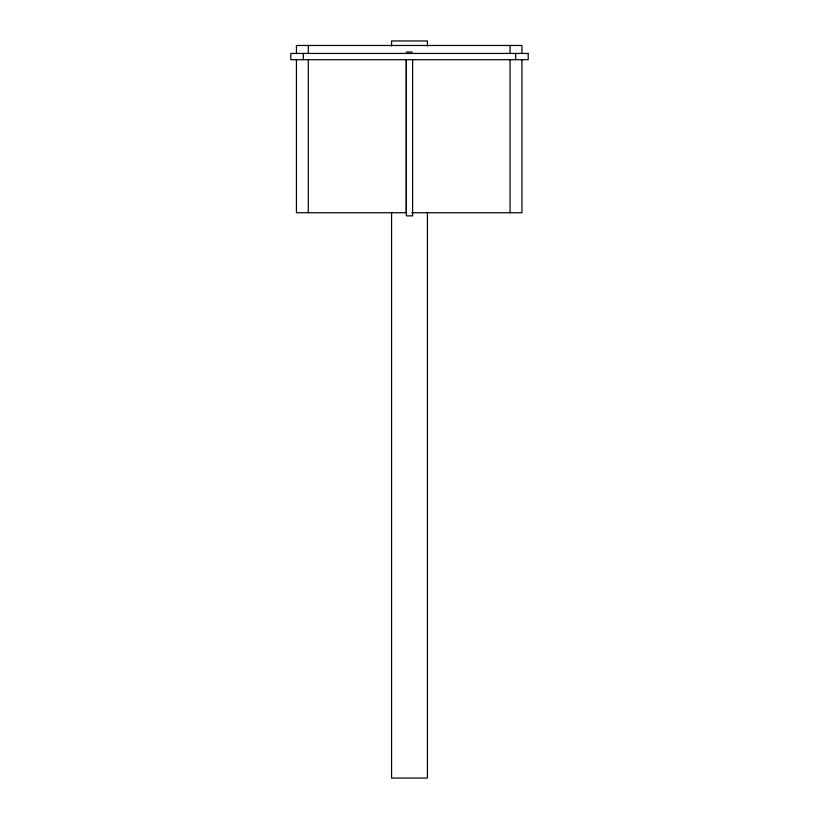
<?xml version="1.0" encoding="UTF-8"?>
<svg xmlns="http://www.w3.org/2000/svg" width="819" height="819" viewBox="0 0 819 819"><rect width="100%" height="100%" fill="white"/><g stroke="black" fill="none" stroke-linecap="round" stroke-linejoin="round"><path stroke-width="1.23" d="M406.224 52.037L412.152 52.037M406.633 212.735L296.437 212.735L296.437 59.521M411.742 212.735L521.938 212.735L521.938 59.521M521.938 53.143L521.938 45.475L296.437 45.475L296.437 53.143M515.694 53.44L515.694 59.695M510.073 45.475L510.073 53.143M510.073 59.521L510.073 212.735M427.426 46.069L427.426 40.95L391.574 40.95L391.574 46.069M427.426 212.428L427.426 778.05L391.574 778.05L391.574 212.428M412.622 59.695L412.622 215.858L406.378 215.858L406.378 59.695M406.224 59.695L406.224 212.735M308.302 45.475L308.302 53.143M308.302 59.521L308.302 212.735M303.306 53.44L303.306 59.695M528.183 53.44L290.817 53.44L290.817 59.695L528.183 59.695L528.183 53.44"/></g></svg>
